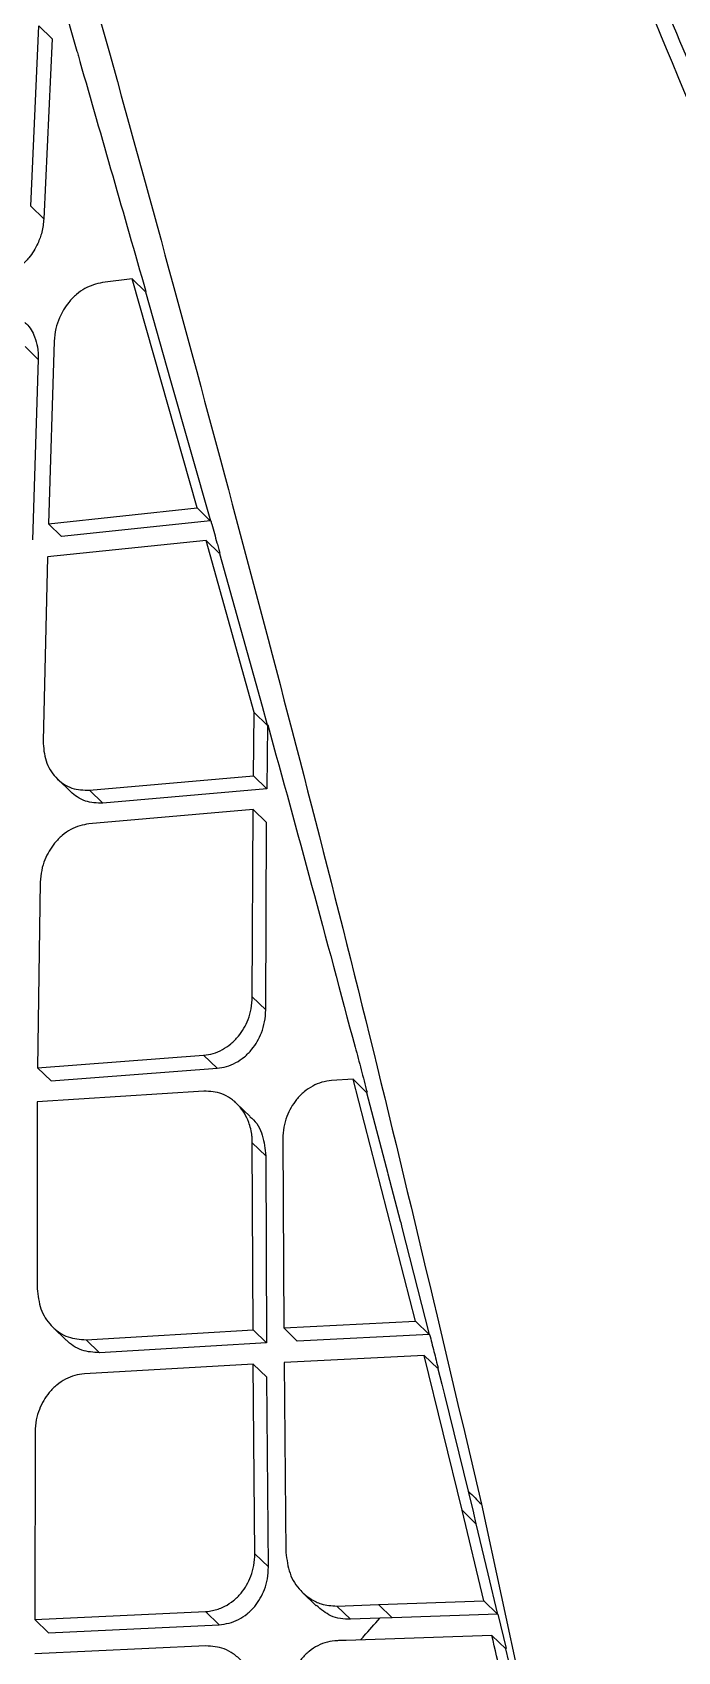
# Model space of a CAD drawing. Extents: x 400 to 501, y 484 to 634.
# Drawn here: x 491.209 to 491.811, y 519.821 to 521.33 of the extents above; entities that cross this region are included whole.
import ezdxf

# ---------------------------------------------------------------- set-up
doc = ezdxf.new("R2010")
doc.units = 0
doc.header["$MEASUREMENT"] = 0
doc.layers.add('DIM', color=3, linetype='Continuous')
doc.layers.add('GEOMETRY', color=3, linetype='Continuous', lineweight=25)

# ---------------------------------------------------------------- blocks, each defined once
blk = doc.blocks.new('2026 GRANDEE')
at = {"layer": 'GEOMETRY', "ltscale": 16}
for p, q in [((40.7822, -75.6721), (40.7899, -75.5042)), ((40.7899, -75.5042), (40.8021, -75.5161)), ((40.8021, -75.5161), (40.7945, -75.684)), ((40.7822, -75.6721), (40.7944, -75.684)), ((40.877, -75.7399), (40.8491, -75.7433)), ((40.877, -75.7399), (40.8893, -75.7519)), ((40.9375, -75.9533), (40.877, -75.7399)), ((40.8893, -75.7519), (40.9128, -75.8345)), ((40.7771, -75.803), (40.7893, -75.8149)), ((40.8041, -75.7981), (40.7987, -75.9682)), ((40.7893, -75.8149), (40.7838, -75.9831)), ((40.9128, -75.8345), (40.9499, -75.9655)), ((40.7987, -75.9682), (40.9375, -75.9533)), ((40.9498, -75.9654), (40.9375, -75.9533)), ((40.7987, -75.9682), (40.811, -75.9801)), ((40.9501, -75.9653), (40.811, -75.9801)), ((40.946, -75.9837), (40.7978, -75.9991)), ((40.9584, -75.9957), (40.946, -75.9837)), ((40.9906, -76.1439), (40.946, -75.9837)), ((40.7978, -75.9992), (40.7937, -76.1705)), ((40.9584, -75.9958), (40.9982, -76.1381)), ((40.9982, -76.1382), (41.003, -76.1556)), ((40.9901, -76.2029), (40.9906, -76.1439)), ((40.9906, -76.1439), (41.003, -76.1559)), ((41.0031, -76.1555), (41.0026, -76.215)), ((40.8371, -76.2165), (40.9901, -76.2029)), ((40.9901, -76.2029), (41.0026, -76.215)), ((40.8072, -76.2059), (40.8196, -76.218)), ((40.8371, -76.2165), (40.8495, -76.2285)), ((41.0026, -76.215), (40.8495, -76.2285)), ((40.9898, -76.2345), (40.8366, -76.2478)), ((40.989, -76.409), (40.9898, -76.2345)), ((40.9898, -76.2345), (41.0023, -76.2466)), ((41.0016, -76.4212), (41.0023, -76.2466)), ((40.7912, -76.3022), (40.7887, -76.4752)), ((40.989, -76.409), (41.0016, -76.4212)), ((40.7887, -76.4752), (40.9436, -76.4634)), ((40.7887, -76.4752), (40.8012, -76.4873)), ((40.8012, -76.4873), (40.9561, -76.4756)), ((40.9436, -76.4634), (40.9561, -76.4756)), ((41.0831, -76.4857), (41.0629, -76.487)), ((41.0831, -76.4857), (41.0957, -76.498)), ((41.1414, -76.7112), (41.0831, -76.4857)), ((40.9439, -76.4968), (40.7884, -76.5067)), ((41.0957, -76.498), (41.1156, -76.5737)), ((40.7884, -76.5067), (40.7884, -76.681)), ((40.987, -76.5205), (40.9744, -76.5083)), ((40.989, -76.5449), (41.0016, -76.5571)), ((40.9897, -76.7192), (40.989, -76.5449)), ((41.0174, -76.5413), (41.0184, -76.7176)), ((41.0016, -76.5571), (41.0023, -76.7315)), ((41.1156, -76.5738), (41.127, -76.6177)), ((41.127, -76.6178), (41.1275, -76.6194)), ((41.1275, -76.6194), (41.1286, -76.6239)), ((41.1286, -76.6239), (41.1541, -76.7237)), ((40.8029, -76.7169), (40.8154, -76.729)), ((41.0184, -76.7176), (41.1414, -76.7112)), ((41.1414, -76.7112), (41.1541, -76.7236)), ((40.8339, -76.7285), (40.9897, -76.7192)), ((40.8339, -76.7285), (40.8464, -76.7407)), ((41.0023, -76.7315), (40.8464, -76.7407)), ((40.9897, -76.7192), (41.0023, -76.7314)), ((41.031, -76.7299), (41.0184, -76.7176)), ((41.1543, -76.7236), (41.031, -76.7299)), ((41.1494, -76.7431), (41.0186, -76.7497)), ((41.1494, -76.7431), (41.1621, -76.7555)), ((41.1849, -76.8875), (41.1494, -76.7432)), ((40.9899, -76.7512), (40.8323, -76.7603)), ((40.9899, -76.7512), (41.0025, -76.7635)), ((40.9914, -76.928), (40.9899, -76.7512)), ((41.0186, -76.7497), (41.0204, -76.9267)), ((41.1622, -76.7556), (41.1658, -76.77)), ((41.0041, -76.9404), (41.0025, -76.7635)), ((41.1658, -76.77), (41.1682, -76.7798)), ((41.1682, -76.7798), (41.1904, -76.8696)), ((40.7863, -76.8142), (40.7862, -76.9894)), ((41.1903, -76.8696), (41.1953, -76.89)), ((41.2028, -76.8819), (41.3248, -77.4455)), ((41.1849, -76.8875), (41.1977, -76.9)), ((41.205, -76.9719), (41.1849, -76.8875)), ((41.1953, -76.8901), (41.1977, -76.9)), ((41.1977, -76.9), (41.2089, -76.9466)), ((40.9914, -76.928), (41.0041, -76.9403)), ((41.2089, -76.9466), (41.2179, -76.9845)), ((41.0359, -76.9641), (41.0486, -76.9765)), ((41.1067, -76.9752), (41.205, -76.9719)), ((41.2179, -76.9844), (41.205, -76.9719)), ((40.7862, -76.9894), (40.9453, -76.9817)), ((40.9453, -76.9817), (40.958, -76.9941)), ((41.0679, -76.9767), (41.1067, -76.9752)), ((41.0679, -76.9767), (41.0806, -76.9891)), ((41.1081, -76.988), (41.0806, -76.9891)), ((41.1067, -76.9752), (41.1195, -76.9876)), ((41.1195, -76.9876), (41.1081, -76.988)), ((41.2182, -76.9844), (41.1195, -76.9876)), ((41.2182, -76.9844), (41.2258, -77.0164)), ((40.7862, -76.9894), (40.7988, -77.0016)), ((40.7988, -77.0016), (40.958, -76.9941)), ((40.9456, -77.0139), (40.7862, -77.0212)), ((41.2126, -77.0043), (41.0767, -77.0087)), ((41.2126, -77.0043), (41.2255, -77.0167)), ((41.2254, -77.0167), (41.245, -77.1017))]:
    blk.add_line(p, q, dxfattribs=at)
for points, knots in [([(40.5836, -72.1034), (40.5994, -72.1044), (40.6308, -72.1063), (40.68, -72.1191), (40.7423, -72.1518), (40.8241, -72.2127), (40.9298, -72.3076), (41.0606, -72.4401), (41.2156, -72.6123), (41.3924, -72.8246), (41.588, -73.075), (41.8015, -73.3565), (42.0329, -73.6603), (42.2774, -73.9878), (42.5311, -74.339), (42.7902, -74.7142), (43.0516, -75.112), (43.2691, -75.4602), (43.4419, -75.7466), (43.5709, -75.9654), (43.6998, -76.1892), (43.8287, -76.419), (43.9574, -76.6559), (44.0875, -76.9028), (44.2133, -77.1675), (44.3099, -77.4231), (44.3697, -77.6639), (44.3954, -77.8771), (44.3913, -78.0855), (44.3611, -78.2804), (44.3121, -78.4593), (44.2313, -78.6749), (44.1092, -78.9216), (43.9445, -79.1993), (43.6585, -79.6454), (43.2369, -80.2568), (42.6553, -81.0115), (42.0393, -81.7352), (41.5994, -82.1882), (41.38, -82.4141)], [0, 0, 0, 0, 0.031039, 0.061601, 0.091778, 0.121954, 0.152218, 0.182857, 0.213954, 0.245578, 0.27773, 0.310089, 0.342593, 0.375047, 0.407501, 0.439858, 0.472034, 0.504142, 0.5201, 0.536029, 0.552136, 0.568411, 0.584894, 0.601816, 0.619559, 0.638386, 0.651468, 0.664615, 0.677315, 0.689231, 0.700376, 0.710977, 0.731034, 0.750302, 0.769653, 0.827369, 0.885239, 0.942777, 1, 1, 1, 1]), ([(41.2365, -82.2705), (41.4535, -82.0471), (41.8887, -81.5989), (42.4974, -80.8825), (43.0715, -80.1353), (43.4856, -79.5295), (43.7636, -79.0894), (43.9203, -78.8225), (44.0344, -78.5912), (44.1084, -78.3949), (44.1525, -78.2371), (44.1799, -78.0679), (44.185, -77.8877), (44.1645, -77.7014), (44.1109, -77.4723), (44.0154, -77.2126), (43.8845, -76.9282), (43.7499, -76.6564), (43.6161, -76.3923), (43.4819, -76.1363), (43.3469, -75.887), (43.1764, -75.5827), (42.9678, -75.229), (42.7207, -74.8375), (42.4727, -74.47), (42.2276, -74.1277), (41.9899, -73.8101), (41.7641, -73.517), (41.5559, -73.247), (41.3657, -73.0091), (41.1942, -72.8103), (41.0442, -72.6513), (40.9174, -72.5308), (40.8144, -72.4459), (40.7338, -72.393), (40.6717, -72.3661), (40.6219, -72.3576), (40.5904, -72.3573), (40.5745, -72.3572)], [0, 0, 0, 0, 0.058481, 0.117287, 0.176416, 0.235379, 0.255027, 0.274182, 0.293492, 0.303381, 0.313543, 0.324207, 0.335494, 0.347299, 0.359312, 0.37966, 0.399306, 0.418484, 0.437252, 0.455825, 0.474071, 0.492336, 0.524503, 0.556769, 0.589282, 0.621973, 0.654746, 0.687634, 0.720336, 0.752632, 0.784278, 0.815339, 0.845922, 0.876163, 0.906423, 0.93689, 0.968033, 1, 1, 1, 1]), ([(41.1504, -73.1518), (41.2001, -73.2123), (41.2998, -73.3337), (41.4702, -73.5657), (41.6488, -73.8287), (41.8335, -74.1213), (42.0221, -74.4393), (42.2131, -74.7805), (42.405, -75.1411), (42.5972, -75.5174), (42.7894, -75.9072), (42.9822, -76.3093), (43.1757, -76.7205), (43.3068, -76.9999), (43.3722, -77.1394)], [0, 0, 0, 0, 0.083648, 0.167746, 0.251461, 0.334457, 0.417447, 0.500935, 0.584376, 0.667337, 0.750217, 0.833366, 0.916826, 1, 1, 1, 1]), ([(43.4506, -77.1212), (43.4076, -77.0324), (43.3213, -76.8543), (43.1975, -76.5993), (43.0828, -76.3659), (42.9825, -76.1635), (42.8964, -75.9917), (42.8244, -75.8495), (42.7665, -75.7361), (42.7199, -75.6455), (42.6812, -75.5707), (42.6442, -75.4995), (42.6052, -75.425), (42.5615, -75.3421), (42.5132, -75.251), (42.455, -75.1422), (42.3838, -75.0107), (42.2966, -74.8522), (42.196, -74.6726), (42.0827, -74.4752), (41.9655, -74.277), (41.8465, -74.0817), (41.7273, -73.8926), (41.6026, -73.7017), (41.4748, -73.5148), (41.346, -73.335), (41.268, -73.2344), (41.2278, -73.1826)], [0, 0, 0, 0, 0.053787, 0.107948, 0.156204, 0.198468, 0.234753, 0.265104, 0.289565, 0.308152, 0.324183, 0.338685, 0.355195, 0.373717, 0.394258, 0.416829, 0.448081, 0.485449, 0.528945, 0.578288, 0.63339, 0.683748, 0.738282, 0.797216, 0.860825, 0.928375, 1, 1, 1, 1]), ([(40.8196, -73.3745), (40.8376, -73.4161), (40.8736, -73.4996), (40.9379, -73.6436), (41.0111, -73.8059), (41.0962, -73.9907), (41.1933, -74.199), (41.3049, -74.429), (41.4259, -74.678), (41.5687, -74.9701), (41.7317, -75.3056), (41.912, -75.682), (42.0924, -76.0666), (42.2716, -76.4574), (42.4488, -76.8522), (42.5645, -77.118), (42.6222, -77.2508)], [0, 0, 0, 0, 0.06234, 0.124818, 0.187363, 0.250453, 0.313852, 0.376637, 0.439459, 0.502671, 0.586016, 0.668823, 0.751617, 0.834542, 0.917364, 1, 1, 1, 1]), ([(40.7627, -73.4419), (40.7786, -73.4849), (40.8104, -73.5709), (40.8663, -73.7196), (40.9341, -73.8859), (41.0153, -74.0744), (41.1119, -74.2852), (41.2245, -74.5157), (41.3485, -74.7627), (41.496, -75.05), (41.6656, -75.3773), (41.8538, -75.743), (42.0426, -76.1156), (42.2296, -76.4941), (42.4138, -76.8768), (42.5324, -77.1352), (42.5917, -77.2643)], [0, 0, 0, 0, 0.062319, 0.124752, 0.187451, 0.250906, 0.314486, 0.37751, 0.44061, 0.503895, 0.587131, 0.669779, 0.75236, 0.835034, 0.917583, 1, 1, 1, 1]), ([(42.0638, -77.2746), (42.0094, -77.1276), (41.9005, -76.8333), (41.7318, -76.398), (41.5589, -75.9691), (41.3861, -75.5488), (41.2358, -75.1935), (41.1139, -74.9005), (41.0162, -74.6671), (40.929, -74.4451), (40.8384, -74.2242), (40.7605, -74.0023), (40.6853, -73.7949), (40.6462, -73.676), (40.6266, -73.6165)], [0, 0, 0, 0, 0.0993042, 0.1988023, 0.2983848, 0.3983174, 0.4984056, 0.5609173, 0.6237893, 0.6873653, 0.7502551, 0.8333895, 0.9165325, 1, 1, 1, 1]), ([(40.6269, -73.6162), (40.6291, -73.6229), (40.6418, -73.6607), (40.6656, -73.7332), (40.7, -73.8255), (40.7356, -73.9183), (40.7692, -74.0095), (40.8092, -74.1171), (40.8589, -74.2432), (40.9201, -74.3885), (40.9876, -74.5571), (41.0595, -74.7328), (41.139, -74.9243), (41.2252, -75.1307), (41.3179, -75.3515), (41.4133, -75.5788), (41.5087, -75.8099), (41.6059, -76.0486), (41.6939, -76.2667), (41.7696, -76.4576), (41.8353, -76.6254), (41.904, -76.8039), (41.9716, -76.9808), (42.0305, -77.1366), (42.0637, -77.229), (42.0781, -77.269)], [0, 0, 0, 0, 0.009738, 0.054602, 0.100033, 0.132056, 0.170263, 0.205637, 0.248795, 0.300159, 0.346151, 0.397485, 0.446642, 0.498592, 0.555879, 0.611205, 0.664279, 0.721091, 0.779345, 0.816197, 0.852883, 0.894557, 0.93795, 0.973138, 1, 1, 1, 1]), ([(40.3833, -73.82), (40.3961, -73.8739), (40.4219, -73.9823), (40.4725, -74.1746), (40.5305, -74.3849), (40.5953, -74.6134), (40.6651, -74.8573), (40.7519, -75.1605), (40.8561, -75.5282), (40.9747, -75.9631), (41.0928, -76.4149), (41.1661, -76.7261), (41.2028, -76.8819)], [0, 0, 0, 0, 0.0809765, 0.1627064, 0.2454562, 0.32577, 0.4077134, 0.4912674, 0.6164638, 0.7433263, 0.8714641, 1, 1, 1, 1]), ([(40.8053, -75.4579), (40.8087, -75.4695), (40.8153, -75.4927), (40.8221, -75.516), (40.8254, -75.5277)], [0, 0, 0, 0, 0.500007, 1, 1, 1, 1]), ([(40.8254, -75.5277), (40.8259, -75.5293), (40.8268, -75.5325), (40.8277, -75.5357), (40.8282, -75.5373)], [0, 0, 0, 0, 0.5, 1, 1, 1, 1]), ([(40.8281, -75.5374), (40.8383, -75.5728), (40.8587, -75.6438), (40.8793, -75.7157), (40.8897, -75.7517)], [0, 0, 0, 0, 0.499972, 1, 1, 1, 1]), ([(40.7945, -75.684), (40.794, -75.6882), (40.7932, -75.6959), (40.7885, -75.7085), (40.782, -75.7193), (40.7736, -75.7277), (40.7633, -75.7352), (40.7549, -75.7373), (40.7494, -75.7387)], [0, 0, 0, 0, 0.1638, 0.302437, 0.503496, 0.633989, 0.760308, 1, 1, 1, 1]), ([(40.8491, -75.7433), (40.8435, -75.7447), (40.835, -75.7468), (40.8247, -75.7543), (40.8161, -75.7631), (40.8095, -75.7742), (40.8052, -75.7867), (40.8044, -75.7941), (40.8041, -75.7981)], [0, 0, 0, 0, 0.240882, 0.368218, 0.49972, 0.712565, 0.847046, 1, 1, 1, 1]), ([(40.7767, -75.7805), (40.7772, -75.7809), (40.7813, -75.7843), (40.7856, -75.7922), (40.7891, -75.8036), (40.7893, -75.811), (40.7893, -75.8149)], [0, 0, 0, 0, 0.055419, 0.452783, 0.707823, 1, 1, 1, 1]), ([(40.9503, -75.9654), (40.9504, -75.9659), (40.9507, -75.967), (40.951, -75.968), (40.9511, -75.9685)], [0, 0, 0, 0, 0.4999991, 1, 1, 1, 1]), ([(40.9511, -75.9686), (40.9519, -75.9714), (40.9536, -75.9772), (40.9552, -75.983), (40.956, -75.9859)], [0, 0, 0, 0, 0.499995, 1, 1, 1, 1]), ([(40.956, -75.9859), (40.9565, -75.9876), (40.9574, -75.9908), (40.9583, -75.994), (40.9588, -75.9956)], [0, 0, 0, 0, 0.499997, 1, 1, 1, 1]), ([(41.0034, -76.1555), (41.0171, -76.2052), (41.0445, -76.3047), (41.0714, -76.4055), (41.0849, -76.4559)], [0, 0, 0, 0, 0.499976, 1, 1, 1, 1]), ([(40.7937, -76.1705), (40.7942, -76.1769), (40.7952, -76.1897), (40.8035, -76.203), (40.8125, -76.2107), (40.8228, -76.2161), (40.8315, -76.2163), (40.8371, -76.2165)], [0, 0, 0, 0, 0.249836, 0.499426, 0.634868, 0.763488, 1, 1, 1, 1]), ([(40.8495, -76.2286), (40.844, -76.2284), (40.8354, -76.2281), (40.8256, -76.2232), (40.8215, -76.2195), (40.8197, -76.2178)], [0, 0, 0, 0, 0.4971142, 0.7679128, 1, 1, 1, 1]), ([(40.8366, -76.2478), (40.8337, -76.2483), (40.8279, -76.2492), (40.8194, -76.2529), (40.8114, -76.2584), (40.8026, -76.2674), (40.796, -76.2787), (40.792, -76.2914), (40.7915, -76.2985), (40.7912, -76.3022)], [0, 0, 0, 0, 0.1216596, 0.24543, 0.3716737, 0.5005065, 0.7253115, 0.8564904, 1, 1, 1, 1]), ([(43.0241, -76.2478), (43.0382, -76.2728), (43.1026, -76.3865), (43.22, -76.5969), (43.3752, -76.8791), (43.5067, -77.1521), (43.6048, -77.4116), (43.666, -77.651), (43.6918, -77.8929), (43.6777, -78.1317), (43.6269, -78.3643), (43.5469, -78.5883), (43.4459, -78.8046), (43.2668, -79.1295), (42.9931, -79.5531), (42.6295, -80.0755), (42.2433, -80.5823), (41.8377, -81.0731), (41.4148, -81.5489), (41.118, -81.8521), (40.9696, -82.0036)], [0, 0, 0, 0, 0.0136, 0.061821, 0.111581, 0.161439, 0.198532, 0.235014, 0.27015, 0.304926, 0.339461, 0.374238, 0.409, 0.443861, 0.536398, 0.629192, 0.721983, 0.814677, 0.907337, 1, 1, 1, 1]), ([(40.9436, -76.4634), (40.9466, -76.463), (40.9525, -76.4622), (40.9612, -76.4584), (40.9692, -76.453), (40.9781, -76.4441), (40.9846, -76.4327), (40.9884, -76.4199), (40.9888, -76.4128), (40.989, -76.409)], [0, 0, 0, 0, 0.123932, 0.248353, 0.373731, 0.500522, 0.725686, 0.856747, 1, 1, 1, 1]), ([(40.9561, -76.4756), (40.9591, -76.4752), (40.9651, -76.4743), (40.9737, -76.4706), (40.9818, -76.4652), (40.9906, -76.4563), (40.9971, -76.4449), (41.0009, -76.4321), (41.0014, -76.425), (41.0016, -76.4212)], [0, 0, 0, 0, 0.123909, 0.248324, 0.373712, 0.500531, 0.725674, 0.856738, 1, 1, 1, 1]), ([(41.085, -76.4559), (41.0869, -76.4629), (41.0906, -76.4769), (41.0942, -76.4909), (41.0961, -76.4979)], [0, 0, 0, 0, 0.500004, 1, 1, 1, 1]), ([(41.0629, -76.487), (41.0599, -76.4874), (41.0539, -76.4882), (41.0452, -76.4919), (41.0371, -76.4973), (41.0282, -76.5063), (41.0217, -76.5178), (41.018, -76.5306), (41.0176, -76.5377), (41.0174, -76.5413)], [0, 0, 0, 0, 0.123477, 0.247763, 0.373381, 0.500657, 0.728973, 0.859186, 1, 1, 1, 1]), ([(40.989, -76.5449), (40.989, -76.5441), (40.989, -76.542), (40.9884, -76.5355), (40.9857, -76.5237), (40.9784, -76.5116), (40.969, -76.5035), (40.9585, -76.4977), (40.9496, -76.4972), (40.9439, -76.4968)], [0, 0, 0, 0, 0.029817, 0.081452, 0.249804, 0.499936, 0.636943, 0.765965, 1, 1, 1, 1]), ([(40.9867, -76.5208), (40.9873, -76.5213), (40.9929, -76.5251), (40.9994, -76.5378), (41.0009, -76.5507), (41.0016, -76.5571)], [0, 0, 0, 0, 0.05869, 0.529597, 1, 1, 1, 1]), ([(40.7884, -76.681), (40.7891, -76.6874), (40.7904, -76.7004), (40.7992, -76.714), (40.8087, -76.722), (40.8193, -76.7276), (40.8282, -76.7281), (40.8339, -76.7285)], [0, 0, 0, 0, 0.249356, 0.499176, 0.637959, 0.767722, 1, 1, 1, 1]), ([(40.8464, -76.7407), (40.8408, -76.7403), (40.8321, -76.7398), (40.8219, -76.7347), (40.8175, -76.7308), (40.8155, -76.7289)], [0, 0, 0, 0, 0.485042, 0.758083, 1, 1, 1, 1]), ([(41.1544, -76.7236), (41.1558, -76.7289), (41.1585, -76.7395), (41.1611, -76.7502), (41.1625, -76.7555)], [0, 0, 0, 0, 0.500015, 1, 1, 1, 1]), ([(40.8323, -76.7603), (40.8293, -76.7607), (40.8233, -76.7615), (40.8145, -76.7651), (40.8064, -76.7705), (40.7974, -76.7794), (40.7908, -76.7908), (40.787, -76.8035), (40.7865, -76.8105), (40.7863, -76.8142)], [0, 0, 0, 0, 0.1239902, 0.2485238, 0.3740982, 0.5010489, 0.7305362, 0.8603086, 1, 1, 1, 1]), ([(41.1908, -76.87), (41.1928, -76.8719), (41.1968, -76.8759), (41.2008, -76.8799), (41.2028, -76.8819)], [0, 0, 0, 0, 0.5000268, 1, 1, 1, 1]), ([(40.9453, -76.9817), (40.9454, -76.9817), (40.9456, -76.9818), (40.9464, -76.9818), (40.949, -76.9816), (40.9548, -76.9805), (40.9631, -76.9775), (40.9716, -76.9719), (40.9807, -76.963), (40.9872, -76.9516), (40.9909, -76.9387), (40.9912, -76.9317), (40.9914, -76.928)], [0, 0, 0, 0, 0.003568, 0.009887, 0.031036, 0.107674, 0.251158, 0.37516, 0.501397, 0.730507, 0.860212, 1, 1, 1, 1]), ([(41.0204, -76.9267), (41.0212, -76.9334), (41.0228, -76.9468), (41.0322, -76.9615), (41.043, -76.9703), (41.0545, -76.9759), (41.0629, -76.9764), (41.0679, -76.9767)], [0, 0, 0, 0, 0.249804, 0.498539, 0.66535, 0.804456, 1, 1, 1, 1]), ([(40.958, -76.9941), (40.9611, -76.9937), (40.9673, -76.9931), (40.9762, -76.9895), (40.9844, -76.9842), (40.9934, -76.9753), (40.9999, -76.9639), (41.0036, -76.9511), (41.0039, -76.944), (41.0041, -76.9404)], [0, 0, 0, 0, 0.126059, 0.251215, 0.376069, 0.501231, 0.7304, 0.860153, 1, 1, 1, 1]), ([(41.0806, -76.9891), (41.0775, -76.989), (41.0712, -76.9888), (41.0598, -76.9855), (41.0531, -76.9798), (41.0488, -76.9762)], [0, 0, 0, 0, 0.266358, 0.531103, 1, 1, 1, 1]), ([(41.0901, -77.0082), (41.0911, -77.0071), (41.0971, -77.0004), (41.1031, -76.9937), (41.1081, -76.9881)], [0, 0, 0, 0, 0.1678838, 1, 1, 1, 1]), ([(40.993, -77.0637), (40.9922, -77.0571), (40.9907, -77.0438), (40.9815, -77.0296), (40.9716, -77.0211), (40.9606, -77.015), (40.9514, -77.0143), (40.9456, -77.0139)], [0, 0, 0, 0, 0.248306, 0.498837, 0.639343, 0.769712, 1, 1, 1, 1]), ([(41.0684, -77.009), (41.0652, -77.0093), (41.059, -77.0099), (41.0501, -77.0134), (41.0419, -77.0187), (41.0327, -77.0276), (41.0262, -77.0391), (41.0226, -77.052), (41.0223, -77.059), (41.0222, -77.0626)], [0, 0, 0, 0, 0.125511, 0.250495, 0.375621, 0.501387, 0.732588, 0.861761, 1, 1, 1, 1]), ([(41.0767, -77.0087), (41.0751, -77.0087), (41.0724, -77.0088), (41.0696, -77.0089), (41.0684, -77.009)], [0, 0, 0, 0, 0.559999, 1, 1, 1, 1]), ([(41.2321, -77.0892), (41.2285, -77.0734), (41.2221, -77.045), (41.2155, -77.0168), (41.2126, -77.0043)], [0, 0, 0, 0, 0.557826, 1, 1, 1, 1])]:
    blk.add_open_spline(points, degree=3, knots=knots, dxfattribs=at)

msp = doc.modelspace()

# ---------------------------------------------------------------- block references
at = {"layer": 'DIM'}
msp.add_blockref('2026 GRANDEE', (450.4248, 596.8403), dxfattribs=at)

doc.saveas('drawing.dxf')
